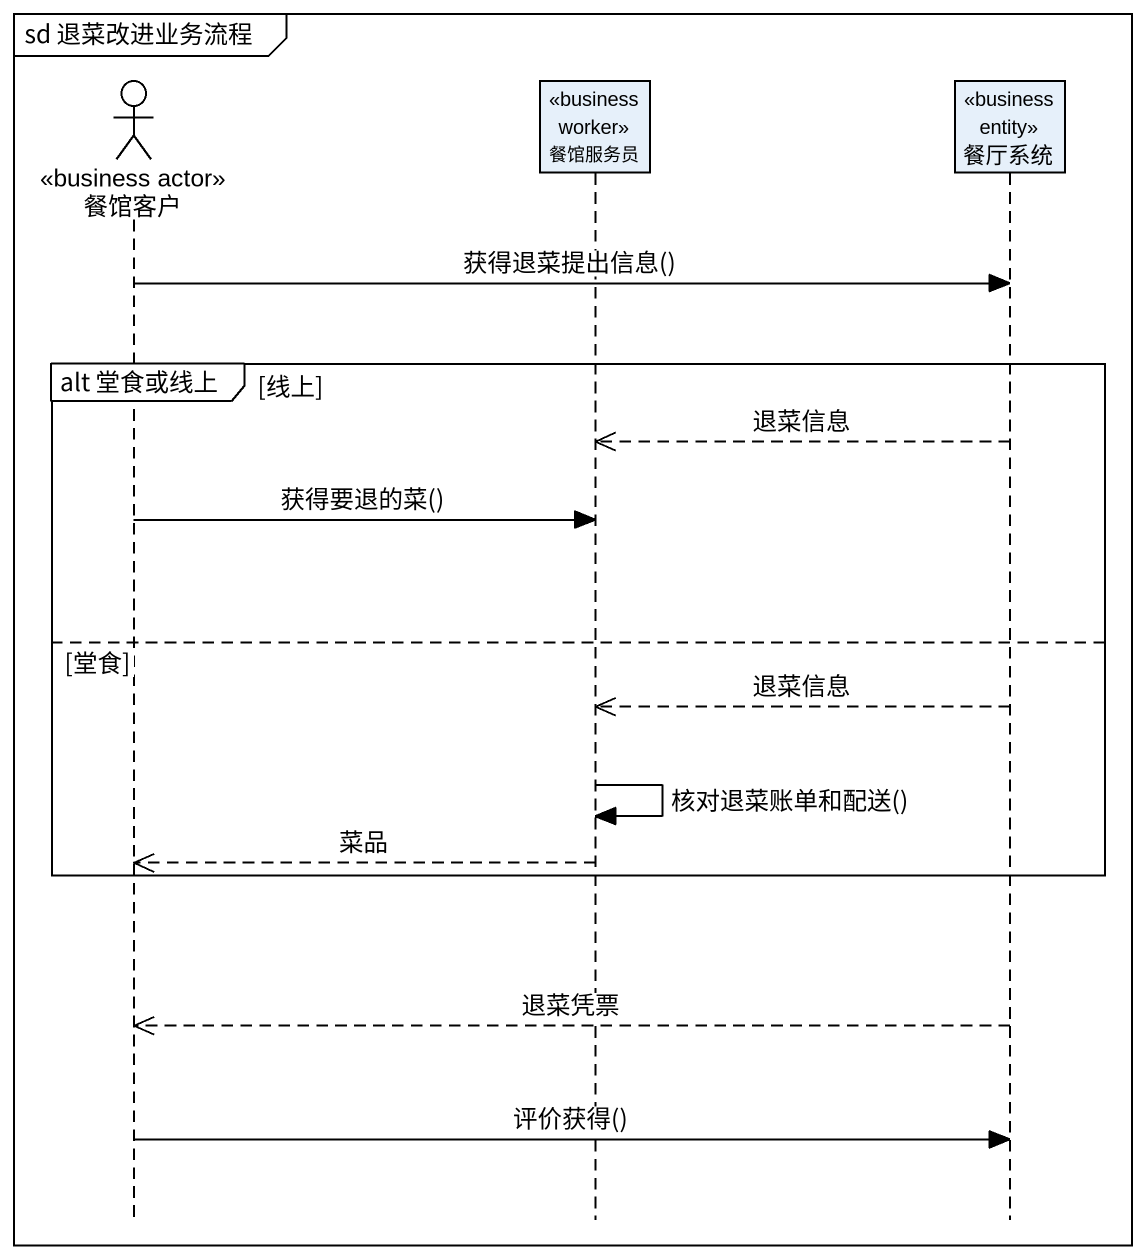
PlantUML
@startuml
mainframe sd 退菜改进业务流程
hide footbox
actor 餐馆客户 <<business actor>>
participant 餐馆服务员 <<business worker>>
participant 餐厅系统 <<business entity>>

餐馆客户 -> 餐厅系统 : 获得退菜提出信息()
group alt 堂食或线上 [线上]
  餐厅系统 -->> 餐馆服务员 : 退菜信息
  餐馆客户 -> 餐馆服务员 : 获得要退的菜()
else 堂食
  餐厅系统 -->> 餐馆服务员 : 退菜信息
  餐馆服务员 -> 餐馆服务员 : 核对退菜账单和配送()
  餐馆服务员 -->> 餐馆客户 : 菜品
end
餐厅系统 -->> 餐馆客户 : 退菜凭票
餐馆客户 -> 餐厅系统 : 评价获得()
@enduml
